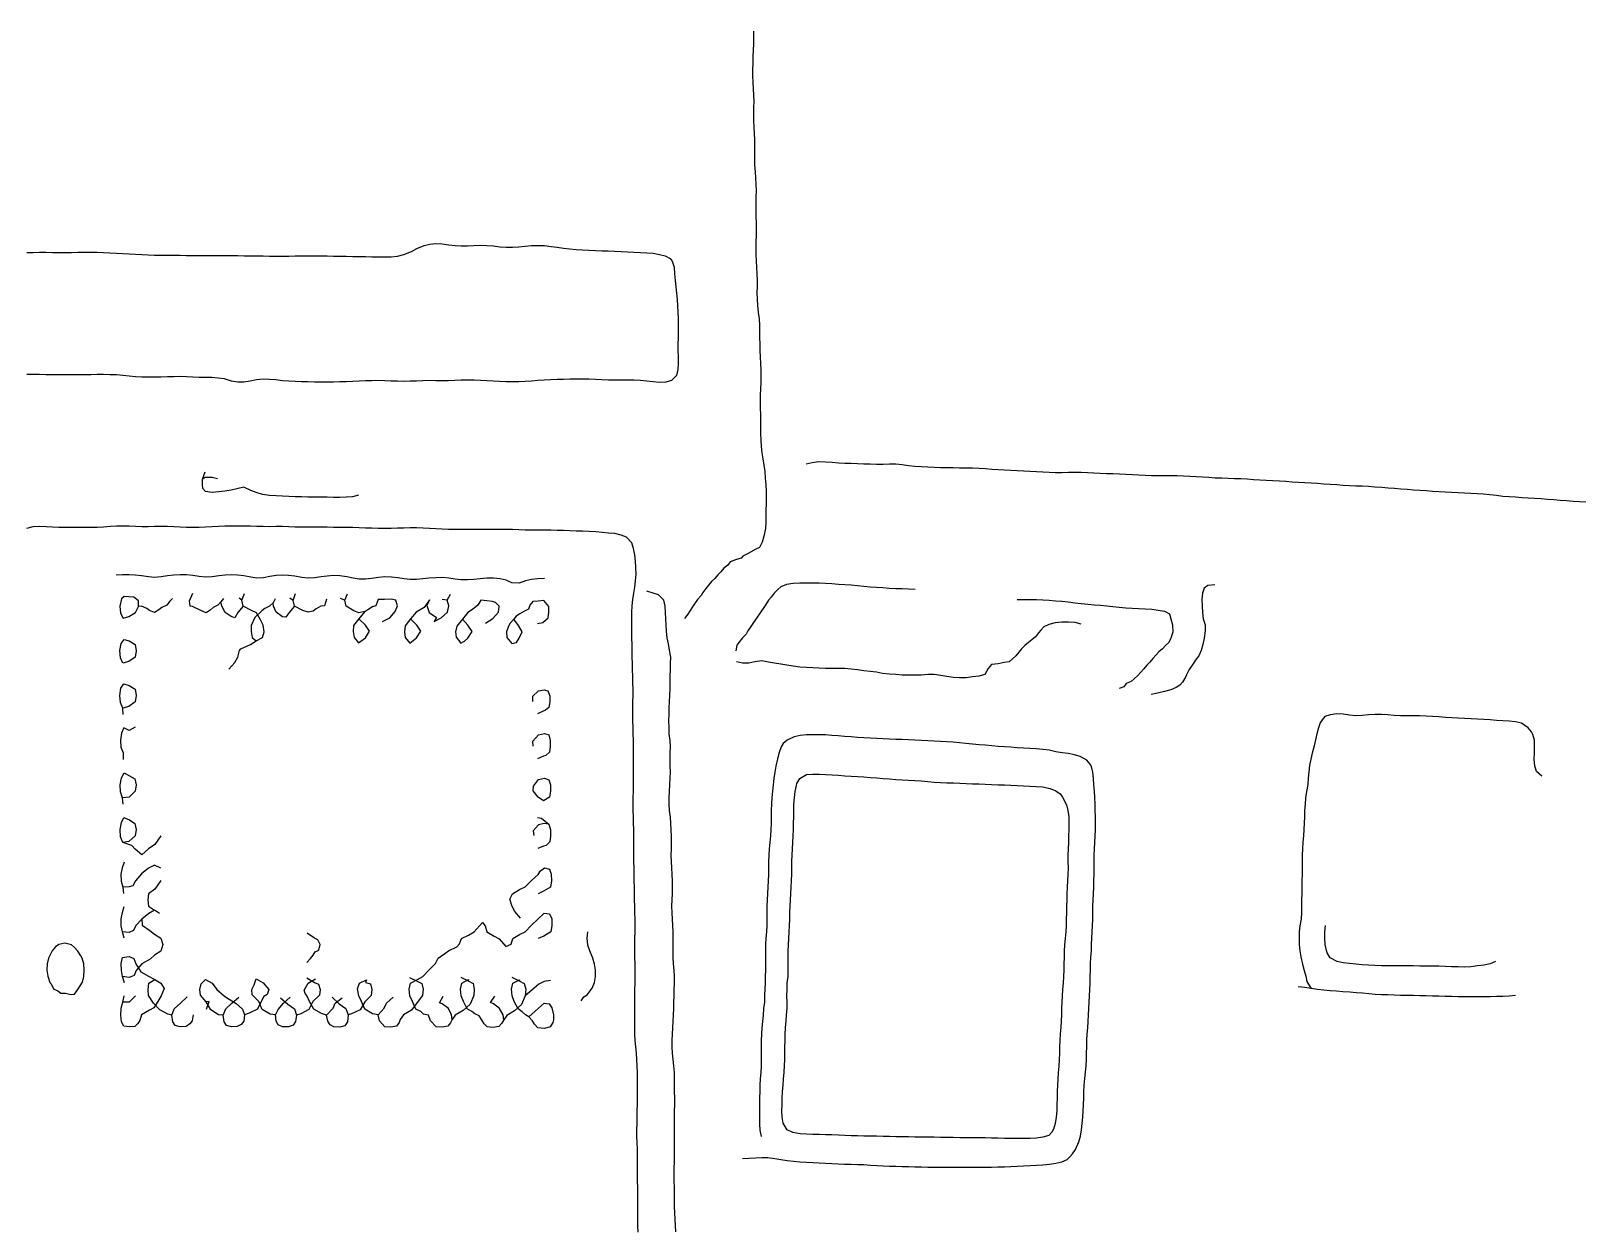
# Model space of a CAD drawing. Extents: x 0 to 511, y 0 to 511.
# Drawn here: x 267.7 to 511, y 313 to 500 of the extents above; entities that cross this region are included whole.
import ezdxf

# ---------------------------------------------------------------- set-up
doc = ezdxf.new("R2010")
doc.units = 0
doc.layers.get('0').update_dxf_attribs({"linetype": 'CONTINUOUS'})

msp = doc.modelspace()

# ---------------------------------------------------------------- linework, layer by layer
for points in [[(380.71, 500), (380.73, 499), (380.71, 498.01), (380.67, 497.02), (380.63, 496.01), (380.6, 494.99), (380.58, 494), (380.58, 492.99), (380.61, 491.97), (380.68, 490.97), (380.74, 489.98), (380.76, 489), (380.74, 488.01), (380.72, 487), (380.72, 485.99), (380.78, 484.98), (380.84, 483.99), (380.88, 483), (380.9, 482), (380.89, 481), (380.88, 480), (380.91, 478.99), (380.97, 478), (381.05, 477), (381.11, 476.01), (381.13, 475), (381.11, 474), (381.09, 473), (381.09, 472), (381.1, 471), (381.12, 470), (381.14, 469), (381.13, 468), (381.1, 467), (381.08, 466), (381.08, 465), (381.13, 464.01), (381.2, 463.01), (381.26, 462.01), (381.28, 461), (381.28, 460), (381.27, 459.01), (381.29, 458.01), (381.35, 457.03), (381.47, 455.94), (381.59, 454.96), (381.66, 453.98), (381.69, 453), (381.69, 452.01), (381.7, 451), (381.73, 449.99), (381.78, 448.99), (381.82, 447.99), (381.85, 447), (381.87, 446), (381.87, 445), (381.84, 444.01), (381.79, 443.01), (381.76, 442), (381.77, 440.99), (381.8, 439.99), (381.82, 439), (381.82, 438), (381.83, 436.99), (381.86, 435.99), (381.93, 434.99), (382.04, 434), (382.18, 433.03), (382.35, 432.06), (382.51, 431.04), (382.58, 430.03), (382.64, 428.98), (382.7, 427.99), (382.73, 427), (382.71, 426.01), (382.68, 425), (382.67, 423.99), (382.67, 423.02), (382.62, 422.12), (382.33, 420.93), (382.06, 419.98), (381.65, 419.16), (381.09, 418.91), (379.88, 418.22), (379.08, 417.82), (378.81, 417.52), (377.9, 417.23), (377.09, 416.91), (376.7, 416.4), (376.09, 415.92), (375.62, 415.35), (375.13, 414.88), (374.66, 414.3), (374.15, 413.84), (373.69, 413.25), (373.29, 412.77), (372.81, 412.13), (372.56, 411.65), (371.99, 411.01), (371.5, 410.35), (371.17, 409.89), (370.73, 409.17), (370.45, 408.71), (369.95, 408.03)], [(267, 465.34), (267.98, 465.35), (268.99, 465.38), (270, 465.38), (271.01, 465.35), (272, 465.32), (272.98, 465.32), (273.98, 465.36), (274.99, 465.4), (276.01, 465.41), (277.01, 465.39), (278, 465.37), (279, 465.35), (280.02, 465.31), (281.02, 465.25), (282.02, 465.18), (283.01, 465.12), (284, 465.07), (285, 465.02), (286, 464.97), (287, 464.94), (288, 464.93), (289, 464.94), (290, 464.93), (291, 464.9), (292, 464.89), (293, 464.89), (294, 464.89), (295, 464.89), (296, 464.89), (297, 464.88), (298, 464.87), (299, 464.86), (300, 464.85), (301, 464.84), (302, 464.82), (303, 464.81), (304, 464.8), (305, 464.78), (306, 464.77), (307, 464.77), (308, 464.79), (309, 464.8), (310, 464.81), (311, 464.81), (312, 464.83), (312.99, 464.84), (313.99, 464.82), (314.99, 464.79), (315.99, 464.76), (317, 464.74), (318, 464.73), (319, 464.72), (319.99, 464.7), (320.99, 464.67), (321.99, 464.65), (323, 464.64), (324.01, 464.65), (325.04, 464.77), (325.99, 465.02), (327.19, 465.52), (328.03, 465.95), (329.21, 466.45), (330.07, 466.67), (331.02, 466.74), (331.99, 466.69), (333.07, 466.53), (334.04, 466.44), (335, 466.39), (335.97, 466.36), (336.97, 466.42), (337.98, 466.47), (339.01, 466.46), (340.03, 466.37), (341.02, 466.25), (342, 466.19), (342.99, 466.18), (343.98, 466.24), (344.98, 466.34), (346, 466.43), (347.02, 466.46), (348.03, 466.42), (349.04, 466.3), (350.02, 466.15), (351, 466.01), (351.99, 465.9), (352.98, 465.81), (353.98, 465.74), (354.98, 465.69), (355.99, 465.65), (356.99, 465.61), (357.99, 465.58), (359.02, 465.56), (360.02, 465.5), (361.02, 465.45), (362.02, 465.4), (363.02, 465.35), (364.02, 465.29), (365.02, 465.21), (366.01, 465.05), (366.93, 464.8), (367.69, 464.41), (368, 464), (368.29, 463.06), (368.39, 462.01), (368.47, 460.96), (368.56, 459.95), (368.66, 458.97), (368.76, 457.99), (368.82, 456.99), (368.87, 455.99), (368.92, 455), (368.94, 454), (368.94, 453), (368.92, 452), (368.91, 451), (368.91, 450), (368.93, 449), (368.95, 448), (368.89, 447.01), (368.68, 446.09), (368.33, 445.7), (367.87, 445.3), (366.99, 445.06), (366, 445.01), (365.01, 445.1), (364.02, 445.22), (363.02, 445.32), (362.02, 445.37), (361, 445.38), (359.99, 445.36), (359, 445.34), (358.01, 445.36), (356.98, 445.41), (355.98, 445.47), (354.98, 445.51), (353.99, 445.52), (353, 445.52), (352, 445.5), (350.99, 445.47), (349.99, 445.45), (348.98, 445.42), (347.97, 445.38), (346.96, 445.3), (345.97, 445.21), (344.99, 445.14), (344, 445.12), (343, 445.12), (342, 445.12), (341, 445.15), (340.01, 445.19), (339.01, 445.25), (338.02, 445.31), (337.01, 445.36), (336, 445.38), (334.98, 445.35), (333.98, 445.3), (332.99, 445.26), (332, 445.24), (331.01, 445.26), (330.01, 445.28), (328.99, 445.27), (327.99, 445.22), (326.99, 445.18), (326, 445.16), (325.01, 445.18), (324.01, 445.21), (323.01, 445.25), (322.01, 445.28), (320.99, 445.27), (319.98, 445.23), (318.99, 445.18), (318, 445.14), (317, 445.11), (316, 445.07), (315, 445.04), (314, 445.03), (313, 445.04), (312, 445.06), (311, 445.09), (310, 445.12), (309.01, 445.16), (308.01, 445.21), (307.02, 445.27), (305.98, 445.42), (304.98, 445.48), (303.99, 445.49), (302.93, 445.39), (301.95, 445.21), (300.99, 445.06), (300, 445.05), (299.05, 445.2), (297.92, 445.54), (296.95, 445.68), (295.98, 445.75), (294.99, 445.77), (293.99, 445.79), (292.99, 445.84), (291.99, 445.89), (291, 445.91), (290, 445.9), (289, 445.87), (288, 445.84), (287, 445.82), (286, 445.82), (285, 445.83), (283.99, 445.89), (283, 445.98), (282.01, 446.09), (281.02, 446.17), (280.01, 446.21), (279, 446.22), (278, 446.22), (277, 446.21), (276, 446.2), (275, 446.18), (274, 446.17), (273, 446.17), (272, 446.18), (271, 446.19), (270, 446.2), (269, 446.22), (268, 446.23), (267, 446.23)], [(294.49, 429.86), (294.89, 431.01)], [(511, 426.28), (510.02, 426.3), (509.02, 426.37), (507.97, 426.46), (506.97, 426.54), (505.97, 426.62), (504.98, 426.69), (503.99, 426.76), (502.99, 426.83), (501.99, 426.9), (501, 426.96), (500, 427.02), (499.01, 427.09), (498.02, 427.17), (497.03, 427.28), (495.97, 427.42), (494.97, 427.51), (493.98, 427.58), (492.98, 427.63), (491.99, 427.68), (490.99, 427.73), (489.99, 427.78), (488.99, 427.84), (487.99, 427.89), (487, 427.95), (486, 428.01), (485.01, 428.08), (484.01, 428.16), (483.02, 428.25), (482.02, 428.32), (481.02, 428.39), (480.03, 428.46), (479.04, 428.56), (477.97, 428.62), (476.98, 428.69), (475.99, 428.74), (474.99, 428.79), (473.99, 428.84), (472.99, 428.89), (472, 428.95), (471, 429.02), (470.01, 429.09), (469.01, 429.16), (468.01, 429.23), (467.01, 429.28), (466.01, 429.33), (465.02, 429.39), (464.03, 429.48), (463.04, 429.57), (461.98, 429.61), (460.98, 429.66), (459.98, 429.71), (458.98, 429.78), (457.99, 429.84), (457, 429.9), (456, 429.93), (455, 429.96), (454, 430), (453, 430.04), (452.01, 430.1), (451.01, 430.16), (450.01, 430.23), (449.02, 430.29), (448.02, 430.34), (447.01, 430.37), (446, 430.38), (445, 430.38), (444, 430.38), (443.01, 430.39), (442.02, 430.44), (441.02, 430.5), (440.02, 430.56), (438.99, 430.58), (437.99, 430.62), (436.99, 430.67), (435.99, 430.71), (434.99, 430.75), (433.99, 430.8), (432.99, 430.86), (431.99, 430.91), (431, 430.92), (430, 430.89), (429, 430.86), (428, 430.87), (427, 430.9), (426, 430.95), (425, 431), (424, 431.05), (423.01, 431.11), (422.01, 431.17), (421.01, 431.22), (420.01, 431.25), (419.01, 431.3), (418.02, 431.37), (417.03, 431.46), (416.03, 431.55), (414.99, 431.59), (413.99, 431.6), (412.99, 431.6), (411.99, 431.61), (411, 431.63), (409.99, 431.66), (408.99, 431.71), (407.99, 431.74), (406.99, 431.77), (405.99, 431.84), (404.99, 431.96), (404.02, 432.1), (403.01, 432.22), (401.99, 432.21), (401, 432.17), (400, 432.16), (399.01, 432.19), (398.01, 432.23), (397.01, 432.27), (396, 432.3), (395, 432.33), (394.02, 432.38), (393.02, 432.46), (392.01, 432.53), (390.96, 432.56), (389.91, 432.41), (388.95, 432.2)], [(296.86, 429.9), (296, 430.12), (294.9, 430.14), (294.49, 429.86)], [(318.89, 427.38), (317.98, 427.11), (317, 427.02), (316, 427), (315, 427.01), (314, 427.02), (313, 427.03), (312, 427.04), (311, 427.05), (310, 427.07), (309, 427.1), (308.01, 427.14), (307.01, 427.19), (306, 427.24), (305, 427.29), (303.91, 427.47), (302.9, 427.75), (302.04, 428.08), (300.94, 428.6), (299.88, 428.35), (298.98, 428.15), (298, 427.97), (297.07, 427.87), (295.99, 427.77), (294.94, 427.91), (294.54, 428.4), (294.49, 429.03), (294.49, 429.86)], [(362.66, 311.99), (362.63, 312.99), (362.62, 314), (362.63, 315), (362.64, 316), (362.64, 317), (362.64, 318), (362.62, 318.99), (362.6, 319.99), (362.58, 320.99), (362.59, 322.01), (362.6, 323.01), (362.6, 324), (362.56, 324.98), (362.51, 326.03), (362.47, 327), (362.48, 328.01), (362.51, 329), (362.53, 330), (362.54, 331.02), (362.57, 332.01), (362.58, 332.99), (362.58, 333.99), (362.57, 334.99), (362.55, 336), (362.56, 337), (362.54, 338), (362.48, 339.01), (362.4, 340.03), (362.29, 341.03), (362.21, 342.02), (362.16, 343), (362.16, 344), (362.17, 345), (362.18, 346), (362.17, 347), (362.15, 348), (362.15, 349), (362.17, 349.99), (362.21, 350.99), (362.23, 352), (362.22, 353), (362.2, 354), (362.18, 355), (362.16, 356), (362.16, 357), (362.18, 357.99), (362.21, 358.99), (362.23, 360), (362.21, 361.01), (362.17, 362.01), (362.15, 363), (362.13, 364), (362.11, 365), (362.09, 366), (362.07, 367), (362.06, 368), (362.03, 369), (362, 370), (361.99, 371), (362, 372), (362.01, 373), (362.01, 374), (362, 375), (361.97, 376), (361.93, 377), (361.9, 378), (361.89, 379), (361.91, 380), (361.94, 381), (361.97, 382), (361.97, 383), (361.96, 384), (361.96, 385), (361.97, 386), (361.96, 387), (361.95, 388), (361.93, 389), (361.9, 390), (361.87, 390.99), (361.84, 392), (361.83, 393), (361.84, 394), (361.86, 395), (361.87, 396), (361.87, 397), (361.85, 398), (361.83, 399), (361.81, 400), (361.78, 400.99), (361.76, 402), (361.74, 403), (361.73, 404), (361.71, 404.99), (361.68, 405.99), (361.67, 407), (361.67, 408), (361.69, 409.01), (361.73, 410.03), (361.83, 411.03), (362, 412), (362.15, 412.98), (362.26, 413.97), (362.34, 414.99), (362.33, 416.01), (362.25, 417.02), (362.14, 418.02), (361.97, 418.99), (361.7, 419.9), (360.84, 420.76), (360.03, 421.1), (359.04, 421.34), (358.02, 421.43), (357.03, 421.5), (356.04, 421.6), (354.98, 421.65), (353.99, 421.7), (352.99, 421.74), (351.99, 421.77), (350.99, 421.82), (349.99, 421.85), (349, 421.87), (348, 421.87), (347, 421.86), (346, 421.87), (345, 421.89), (344, 421.93), (343, 421.96), (342, 421.98), (341, 421.98), (340, 421.98), (339, 421.97), (338, 421.97), (337, 421.97), (336, 421.96), (335, 421.96), (334, 421.97), (333, 421.99), (332, 422.02), (331, 422.08), (330.01, 422.15), (329.01, 422.21), (328, 422.25), (327, 422.24), (325.99, 422.2), (325, 422.17), (324, 422.15), (323, 422.15), (322, 422.15), (321.01, 422.18), (320.01, 422.21), (319.01, 422.25), (318, 422.27), (317, 422.29), (316, 422.3), (315.01, 422.32), (314.01, 422.34), (313.01, 422.36), (312.01, 422.36), (311, 422.36), (310, 422.36), (309, 422.37), (308.01, 422.4), (307.01, 422.43), (306, 422.43), (305, 422.41), (304, 422.43), (303.02, 422.46), (302.02, 422.5), (301, 422.52), (300, 422.51), (299, 422.5), (298, 422.49), (297.01, 422.47), (296.03, 422.41), (294.99, 422.36), (293.99, 422.31), (293, 422.3), (292.01, 422.32), (291.01, 422.36), (290.02, 422.41), (289.02, 422.44), (288, 422.45), (287, 422.43), (286.01, 422.42), (285.01, 422.42), (284, 422.44), (283, 422.48), (282, 422.52), (281.02, 422.51), (280.05, 422.44), (278.98, 422.36), (278, 422.3), (277.01, 422.28), (276.01, 422.29), (275.01, 422.29), (274, 422.29), (273, 422.3), (272, 422.31), (271.01, 422.34), (270.01, 422.39), (269, 422.43), (267.96, 422.39), (266.93, 422.16)], [(348.02, 414.33), (346.98, 414.26), (345.97, 414.13), (345.02, 413.93), (344.04, 413.58), (342.91, 413.64), (342.01, 414.03), (341.07, 414.25), (340.02, 414.35), (338.98, 414.34), (337.97, 414.26), (336.98, 414.17), (335.99, 414.11), (335, 414.1), (334.03, 414.2), (333.06, 414.35), (332.06, 414.45), (331.02, 414.44), (329.93, 414.38), (328.97, 414.25), (328, 414.16), (327.02, 414.18), (326.04, 414.28), (325.07, 414.43), (324.05, 414.54), (323.02, 414.57), (322.06, 414.48), (320.95, 414.33), (319.98, 414.22), (319.01, 414.22), (318.06, 414.35), (317.1, 414.57), (315.98, 414.72), (315, 414.76), (314.03, 414.7), (313.05, 414.57), (312.04, 414.41), (311.03, 414.37), (310.06, 414.49), (308.96, 414.68), (307.98, 414.8), (307, 414.82), (306.03, 414.76), (305.05, 414.61), (304.05, 414.44), (303.01, 414.39), (302.08, 414.52), (300.96, 414.73), (299.99, 414.86), (299, 414.89), (298.02, 414.84), (297.04, 414.71), (296.03, 414.57), (294.99, 414.51), (293.96, 414.6), (292.97, 414.76), (291.99, 414.87), (291, 414.9), (290.02, 414.85), (289.04, 414.72), (288.04, 414.55), (286.99, 414.47), (286.05, 414.55), (284.96, 414.71), (283.98, 414.84), (283, 414.9), (282, 414.89), (280.99, 414.83)], [(284.5, 409.95), (284.46, 410.81), (283.76, 411.41), (282.98, 411.45), (282.25, 411.47), (281.84, 411.12), (281.55, 409.99), (281.68, 408.86), (282.1, 408.11), (282.99, 408.34), (283.99, 409.01), (284.5, 409.95)], [(297.35, 410.66), (296.88, 410.13), (296.16, 409.76), (295.7, 409.34), (295.05, 408.96), (294.21, 409.3), (292.92, 409.94), (292.58, 409.97), (292.47, 410.8), (292.99, 412.01)], [(300.64, 410.9), (300.23, 411.24)], [(300.64, 410.9), (301.08, 411.96)], [(308.68, 410.89), (309.04, 411.98)], [(316.75, 410.91), (317.17, 411.92)], [(332.77, 410.91), (333.29, 411.88)], [(368.56, 312.03), (368.51, 313.02), (368.47, 314.01), (368.42, 315.01), (368.39, 316.01), (368.38, 317), (368.39, 317.99), (368.37, 319.01), (368.32, 320.01), (368.29, 321), (368.32, 321.99), (368.37, 323), (368.39, 324.01), (368.38, 325.01), (368.37, 326.02), (368.36, 327.01), (368.37, 328), (368.37, 329), (368.38, 329.99), (368.39, 330.99), (368.4, 332), (368.4, 333), (368.38, 334), (368.39, 335), (368.39, 335.99), (368.37, 337.01), (368.28, 338.03), (368.16, 339.02), (368.05, 340.01), (368, 341), (368, 342), (368.04, 343), (368.11, 343.99), (368.16, 344.99), (368.21, 345.99), (368.25, 347), (368.28, 348), (368.3, 349), (368.33, 349.98), (368.36, 350.99), (368.35, 352.01), (368.29, 353.02), (368.22, 354.02), (368.17, 355.01), (368.14, 356), (368.15, 357), (368.15, 358), (368.15, 359), (368.11, 360.01), (368.06, 361), (367.99, 362), (367.96, 363), (367.99, 364), (368.04, 365), (368.05, 366), (368.03, 367), (368, 368), (367.94, 369), (367.87, 369.99), (367.84, 371), (367.87, 372.01), (367.89, 373), (367.89, 374), (367.86, 374.99), (367.8, 375.98), (367.72, 376.97), (367.57, 378.02), (367.54, 378.97), (367.54, 379.98), (367.59, 380.98), (367.64, 382.01), (367.71, 383.04), (367.74, 384.02), (367.69, 384.99), (367.69, 386), (367.71, 387.01), (367.76, 387.97), (367.69, 388.94), (367.55, 390.01), (367.51, 391.01), (367.5, 392.01), (367.51, 393.03), (367.55, 394.04), (367.6, 395.04), (367.65, 396.02), (367.68, 397.01), (367.69, 398), (367.7, 399), (367.73, 400.01), (367.76, 401.01), (367.8, 402.01), (367.57, 403.08), (367.4, 404.06), (367.24, 405.03), (367.12, 406.01), (367.05, 407), (367.01, 408), (366.98, 409), (366.9, 409.99), (366.67, 410.91), (365.88, 411.77), (365.01, 412.04), (364.05, 412.31)], [(406.01, 412.61), (405, 412.64), (403.99, 412.67), (402.98, 412.71), (401.98, 412.77), (400.99, 412.84), (399.99, 412.91), (399, 412.98), (398.01, 413.07), (397.02, 413.17), (396.02, 413.25), (395.01, 413.32), (394.02, 413.39), (392.99, 413.47), (391.99, 413.53), (391, 413.56), (389.99, 413.56), (388.99, 413.56), (388, 413.57), (386.95, 413.51), (385.89, 413.35), (384.99, 413.02), (384.53, 412.58), (383.97, 412.02), (383.47, 411.41), (383.1, 410.92), (382.65, 410.22), (382.33, 409.78), (381.87, 409.08), (381.09, 407.94), (380.63, 407.26), (380.31, 406.8), (379.83, 406.12), (379.56, 405.62), (379, 405), (378.44, 404.32), (378.14, 403.88), (377.95, 403.01)], [(452.94, 413.33), (451.81, 413.24), (451.26, 412.82), (451, 412), (450.91, 411), (450.95, 410), (451.02, 409), (451.12, 408.02), (451.41, 407.07), (451.44, 406.12), (451.25, 404.96), (451.06, 403.99), (450.8, 403.06), (450.43, 402.23), (450.15, 401.89), (449.68, 401.21), (449.37, 400.75), (448.9, 400.06), (448.51, 399.21), (448.33, 398.85), (447.85, 398.1), (447.44, 397.6), (446.85, 397.23), (446.04, 396.9), (445.07, 396.6), (443.93, 396.36), (442.96, 396.17)], [(289.81, 411.2), (289.34, 410.69), (288.89, 410.12), (288.13, 409.79), (287.66, 409.4), (286.99, 409.01), (286.22, 409.29), (285.79, 409.62), (284.97, 409.97), (284.5, 409.95)], [(297.79, 411.2), (297.35, 410.66)], [(300.87, 409.96), (300.03, 408.98), (299.56, 408.15), (298.97, 408.34), (298.02, 409.01), (297.54, 409.96), (297.35, 410.66)], [(300.87, 409.96), (300.64, 410.9)], [(302.87, 404.58), (303.91, 405.07), (304.17, 405.94), (304, 407), (303.56, 407.86), (302.97, 408.94), (302.18, 409.29), (300.87, 409.96)], [(305.57, 410.52), (305, 410), (304.25, 409.63), (303.8, 409.24), (302.71, 408.22), (302.11, 406.95), (302.09, 406.02), (302.25, 405.09), (302.87, 404.58)], [(305.86, 411.12), (305.57, 410.52)], [(308.92, 409.98), (308.04, 408.98), (307.56, 408.25), (307.03, 408.33), (306.04, 409.02), (305.62, 409.98), (305.57, 410.52)], [(308.68, 410.89), (308.14, 411.21)], [(308.92, 409.98), (308.68, 410.89)], [(313.92, 411.08), (313.61, 410.01), (313.02, 409.98), (312.28, 409.58), (311.82, 409.2), (311.02, 409.03), (310.19, 409.31), (308.92, 409.98)], [(316.75, 410.91), (316.09, 411.17)], [(319.88, 409.14), (318.98, 408.96), (318.16, 409.26), (316.98, 410), (316.75, 410.91)], [(319.88, 409.14), (318.98, 408.01)], [(322.65, 407.57), (323.8, 408.17), (324.66, 409.14), (325.02, 410.01), (324.77, 410.92), (324.03, 411.08), (323, 411.05), (322, 411), (321.63, 410.05), (321.09, 409.88), (320.36, 409.43), (319.88, 409.14)], [(330.02, 410.98), (329.2, 409.79), (327.95, 409.06), (327.07, 407.98)], [(330.02, 410.98), (329.61, 410.07), (329.99, 408.99), (331.1, 408.23), (330.76, 407.59)], [(330.76, 407.59), (331.85, 408.13), (332.84, 409.05), (333.06, 410.02), (332.77, 410.91)], [(332.77, 410.91), (332, 411.01)], [(338.81, 407.33), (339.93, 408.05), (340.84, 409.04), (340.94, 409.99), (340.35, 410.55), (339.87, 410.72), (339.01, 410.82), (338.07, 410.93), (337.61, 410.14), (336.74, 409.45), (336, 409), (335.2, 407.96)], [(346.91, 407.25), (347.78, 407.43), (348.58, 408.15), (348.72, 409.02), (348.68, 409.94), (347.93, 410.88), (347.04, 410.78), (346.21, 410.72), (345.75, 410.13), (345.5, 409.53), (344.89, 409.18), (344.14, 408.8), (343.56, 408.41), (343.21, 407.94)], [(422, 411.02), (423, 411.04), (424, 411.04), (425, 411.02), (426, 410.98), (426.99, 410.92), (427.99, 410.84), (428.97, 410.75), (429.96, 410.65), (431.01, 410.52), (432.03, 410.39), (433.03, 410.28), (434.02, 410.19), (435.01, 410.12), (436, 410.04), (436.99, 409.95), (437.98, 409.84), (438.98, 409.74), (439.99, 409.69), (440.98, 409.63), (442.04, 409.59), (443.06, 409.49), (444.07, 409.38), (445.07, 409.21), (445.83, 408.79), (446.05, 408.02), (446.28, 407.05), (446.34, 405.9), (446.03, 404.98), (445.75, 404.3), (445.2, 403.83), (444.76, 403.3), (444.18, 402.82), (443.69, 402.29), (443.22, 401.8), (442.74, 401.21), (442.29, 400.74), (441.82, 400.16), (441.33, 399.67), (440.87, 399.11), (440.31, 398.62), (439.84, 398.18), (439.07, 397.87), (438.67, 397.34), (437.96, 397.07)], [(318.98, 408.01), (318.15, 406.93), (318.08, 406), (318.21, 405.1), (318.91, 404.23), (319.99, 405.01), (320.62, 406.08), (320.03, 407.02), (318.98, 408.01)], [(327.07, 407.98), (326.19, 406.91), (326.11, 405.99), (326.2, 405.1), (326.92, 404.18), (327.99, 405), (328.65, 406.06), (328.03, 407.02), (327.07, 407.98)], [(335.2, 407.96), (334.3, 406.87), (334.09, 405.97), (334.2, 405.12), (334.91, 404.18), (335.5, 404.49), (336.03, 404.97), (336.69, 406.02), (336.04, 407.03), (335.2, 407.96)], [(343.21, 407.94), (342.65, 407.32), (342.36, 406.86), (342.06, 405.97), (342.14, 405.08), (342.93, 404.16), (343.66, 404.27), (344.05, 404.96), (344.52, 405.99), (343.96, 406.98), (343.21, 407.94)], [(432.01, 407.14), (431.07, 407.41), (430.02, 407.46), (429, 407.46), (427.95, 407.36), (426.95, 407.13), (426.19, 406.76), (425.7, 406.25), (425.31, 405.79), (424.85, 405.18), (424.27, 404.7), (423.79, 404.29), (423.18, 403.81), (422.69, 403.29), (422.24, 402.8), (421.77, 402.19), (421.24, 401.73), (420.75, 401.29), (419.95, 401.15), (419, 400.98), (417.95, 400.86), (417.45, 400.2), (416.92, 399.26), (415.99, 399.04), (415.01, 398.9), (414.02, 398.79), (412.99, 398.74), (411.98, 398.83), (411, 398.98), (410.02, 399.14), (409.02, 399.26), (407.99, 399.26), (406.99, 399.2), (405.99, 399.16), (405, 399.16), (404.01, 399.2), (403.01, 399.26), (402.02, 399.35), (400.93, 399.45), (399.97, 399.65), (398.99, 399.77), (397.99, 399.88), (397, 400.01), (396.02, 400.14), (395.01, 400.23), (394, 400.24), (393, 400.24), (392, 400.25), (391.01, 400.3), (390.02, 400.35), (389.02, 400.4), (387.97, 400.44), (386.96, 400.59), (385.97, 400.73), (384.98, 400.88), (384.01, 401.04), (383.05, 401.23), (382.04, 401.41), (380.93, 401.29), (379.99, 401.05), (379, 401.05), (378.08, 401.26)], [(282.05, 401.05), (281.64, 401.87), (281.55, 403.02), (281.76, 404.13), (282.22, 404.79), (283.04, 404.56), (283.96, 403.97), (284.11, 403.01), (283.97, 402.02), (282.98, 401.31), (282.05, 401.05)], [(298.6, 400.12), (299.54, 401.16), (300.04, 401.98), (300.27, 403.06), (300.52, 403.29), (302, 404), (302.87, 404.58)], [(282.04, 394.03), (281.67, 394.88), (281.58, 395.99), (281.74, 397.13), (282.18, 397.85), (283.03, 397.59), (283.95, 396.97), (284.13, 396.02), (283.98, 395.02), (282.99, 394.27), (282.04, 394.03)], [(346.19, 395.04), (346.18, 395.89), (347.07, 396.73), (347.97, 396.91), (348.54, 396.75), (348.83, 395.96), (348.86, 395.02), (348.72, 394.14), (348.18, 393.71), (347.81, 393.54), (346.93, 393.15)], [(282.08, 393), (282.04, 394.03)], [(504.1, 383.39), (503.28, 384.1), (503, 385), (502.9, 386), (502.93, 387), (502.98, 388), (502.94, 388.99), (502.69, 389.88), (502.49, 390.3), (501.97, 390.96), (500.91, 391.67), (499.98, 391.87), (499, 391.98), (498, 392.05), (497.01, 392.11), (496.01, 392.17), (495.01, 392.24), (494.02, 392.3), (493.02, 392.36), (492.02, 392.41), (491.02, 392.46), (490.02, 392.51), (489.03, 392.56), (487.98, 392.64), (486.98, 392.71), (485.99, 392.77), (485, 392.8), (484, 392.8), (483, 392.8), (481.99, 392.82), (480.99, 392.88), (480, 392.95), (479, 393), (478, 393), (477, 392.95), (476.01, 392.86), (474.99, 392.83), (473.99, 392.94), (473.01, 393.08), (472, 393.11), (471, 392.99), (470.13, 392.7), (469.75, 392.2), (469.43, 391.74), (469.14, 390.95), (468.9, 390.02), (468.7, 389.06), (468.49, 388.11), (468.18, 386.96), (467.94, 386.02), (467.75, 385.05), (467.63, 384.05), (467.54, 383.04), (467.46, 382.05), (467.28, 380.97), (467.14, 379.98), (467.04, 379), (466.98, 378), (466.94, 377), (466.91, 376), (466.85, 375.01), (466.78, 374.02), (466.7, 373.03), (466.64, 372.02), (466.62, 371), (466.6, 370.01), (466.59, 369.01), (466.57, 368.01), (466.56, 367), (466.55, 366), (466.53, 365), (466.51, 364), (466.5, 363), (466.48, 362.02), (466.43, 361.06), (466.25, 359.97), (466.15, 358.99), (466.12, 358), (466.14, 357.01), (466.23, 356.02), (466.4, 355.07), (466.67, 353.92), (466.9, 352.97), (467.18, 352.05), (467.35, 351.21), (467.63, 350.69), (468.02, 350.16)], [(283.98, 391.03), (283.04, 390.53), (282.16, 390.93), (281.81, 390.09), (281.64, 389.02), (281.7, 387.9), (282.06, 387.05), (282.1, 386)], [(346.23, 388.07), (346.19, 388.87), (347.08, 389.83), (348.01, 390.04), (348.71, 389.82), (348.91, 388.98), (348.93, 388.01), (348.78, 387.11), (348.21, 386.61), (347.85, 386.48), (346.95, 386.11)], [(378.99, 323.54), (380.02, 323.59), (381.03, 323.63), (382.01, 323.67), (382.96, 323.67), (384.07, 323.53), (385.03, 323.35), (386.02, 323.21), (387.01, 323.11), (388, 323.03), (389, 322.97), (389.99, 322.9), (390.99, 322.85), (391.99, 322.79), (392.99, 322.74), (393.99, 322.7), (394.99, 322.66), (395.99, 322.63), (396.99, 322.59), (398.02, 322.57), (399.02, 322.5), (400.02, 322.43), (401.01, 322.38), (402.01, 322.35), (403.01, 322.32), (404.01, 322.29), (405, 322.25), (406, 322.22), (407, 322.2), (408, 322.19), (409, 322.19), (410, 322.18), (411, 322.18), (412, 322.17), (413, 322.17), (414, 322.17), (415, 322.18), (416, 322.18), (417, 322.17), (418, 322.17), (418.99, 322.2), (419.99, 322.24), (420.99, 322.29), (421.99, 322.33), (422.99, 322.37), (424.03, 322.44), (425.03, 322.5), (426.03, 322.56), (427.04, 322.65), (428.04, 322.78), (429, 323), (429.81, 323.38), (430.22, 323.77), (430.67, 324.27), (431.1, 324.94), (431.63, 326.13), (431.91, 327.02), (432.08, 327.99), (432.19, 328.98), (432.26, 329.98), (432.32, 330.98), (432.36, 331.99), (432.4, 332.99), (432.43, 333.98), (432.48, 335.02), (432.59, 336.03), (432.7, 337.02), (432.79, 338.01), (432.84, 339.01), (432.86, 340), (432.89, 341), (432.92, 342), (432.97, 343), (433.03, 344), (433.1, 344.99), (433.15, 345.99), (433.2, 346.99), (433.24, 347.99), (433.29, 348.99), (433.34, 349.98), (433.4, 350.98), (433.44, 351.99), (433.46, 352.99), (433.48, 354.01), (433.54, 355.02), (433.6, 356.02), (433.64, 357.01), (433.69, 358.01), (433.73, 359.01), (433.79, 360.01), (433.82, 361), (433.84, 362), (433.86, 363), (433.9, 364), (433.94, 365), (433.98, 366), (434.01, 367), (434.04, 368), (434.05, 369), (434.05, 370), (434.06, 371), (434.1, 371.99), (434.15, 372.99), (434.21, 373.99), (434.24, 374.99), (434.25, 376), (434.25, 377.01), (434.22, 378.01), (434.19, 379.01), (434.14, 380.01), (434.07, 381.01), (434.01, 382), (433.94, 383), (433.82, 383.98), (433.6, 384.89), (433.42, 385.24), (432.89, 385.87), (431.86, 386.45), (430.95, 386.73), (429.99, 386.9), (429.01, 387.04), (428.04, 387.19), (426.99, 387.42), (425.99, 387.55), (424.98, 387.63), (423.98, 387.7), (422.99, 387.77), (421.99, 387.83), (420.99, 387.89), (420, 387.96), (419, 388.04), (418.01, 388.12), (417.02, 388.21), (416.02, 388.3), (415.02, 388.38), (413.97, 388.48), (412.97, 388.57), (411.98, 388.67), (410.98, 388.75), (409.99, 388.81), (408.99, 388.85), (408, 388.89), (407, 388.94), (406, 388.99), (405, 389.04), (404, 389.09), (403, 389.13), (402.01, 389.17), (401.01, 389.21), (400.01, 389.26), (399.01, 389.31), (398.02, 389.37), (397.03, 389.43), (396.03, 389.51), (394.97, 389.6), (393.97, 389.68), (392.98, 389.76), (391.99, 389.82), (391, 389.85), (390, 389.85), (389.01, 389.82), (388.03, 389.73), (387.11, 389.52), (385.99, 389.02), (385.36, 388.51), (385.07, 387.96), (384.76, 387.07), (384.5, 386.11), (384.24, 384.96), (384.06, 383.99), (383.92, 383.01), (383.81, 382.02), (383.7, 381.03), (383.61, 380.04), (383.54, 379.02), (383.51, 378.01), (383.5, 377.01), (383.48, 376.02), (383.45, 375.03), (383.41, 374.02), (383.28, 372.99), (383.2, 371.98), (383.13, 370.99), (383.1, 370), (383.1, 369), (383.08, 368), (383.04, 367), (382.98, 366), (382.91, 365.01), (382.86, 364.01), (382.83, 363), (382.83, 362), (382.83, 361), (382.8, 360.01), (382.75, 359.02), (382.68, 358.02), (382.63, 357.01), (382.6, 356.01), (382.6, 355), (382.59, 354), (382.59, 353), (382.58, 352), (382.56, 351.01), (382.52, 350.02), (382.47, 349.03), (382.43, 348.02), (382.31, 346.98), (382.22, 345.98), (382.12, 344.99), (382.03, 344), (381.97, 343), (381.94, 342), (381.93, 341), (381.94, 340), (381.94, 339), (381.92, 338), (381.85, 337.01), (381.78, 336.02), (381.73, 335.01), (381.7, 334.01), (381.68, 333), (381.67, 332), (381.66, 331.01), (381.66, 329.99), (381.68, 328.97), (381.72, 327.97), (381.91, 326.97)], [(282, 380), (281.66, 380.9), (281.6, 382.03), (281.8, 383.11), (282.22, 383.87), (283.07, 383.44), (283.9, 382.93), (284.11, 382.03), (283.96, 381.03), (283, 380.1), (282, 380)], [(348.82, 380.09), (347.84, 379.49), (347.05, 380.07), (346.26, 381.09), (346.31, 381.82), (347.06, 382.85), (348.02, 383.06), (348.7, 382.81), (348.94, 381.99), (348.96, 381), (348.82, 380.09)], [(409, 326.85), (408, 326.85), (407, 326.87), (406, 326.89), (405, 326.9), (404, 326.92), (403, 326.94), (402, 326.96), (401, 326.99), (400, 327), (399, 327.01), (398, 327.03), (397, 327.06), (396, 327.09), (395.01, 327.13), (394.01, 327.17), (393.01, 327.21), (392.01, 327.24), (391.01, 327.27), (390.01, 327.3), (389.01, 327.34), (388.02, 327.39), (386.87, 327.62), (386.02, 328.03), (385.38, 329.08), (385.22, 330.02), (385.18, 331), (385.19, 331.99), (385.24, 332.99), (385.29, 333.99), (385.35, 334.98), (385.43, 335.97), (385.51, 337.03), (385.58, 338.01), (385.62, 339.01), (385.64, 340), (385.65, 341), (385.66, 342), (385.69, 343.01), (385.76, 344.01), (385.83, 345.01), (385.91, 346.01), (385.99, 347), (386, 348), (385.94, 348.99), (385.98, 350), (386.02, 351), (386.14, 352), (386.13, 353), (386.14, 354), (386.15, 355), (386.16, 356), (386.2, 356.99), (386.25, 357.98), (386.32, 358.98), (386.38, 359.98), (386.42, 360.99), (386.41, 362.01), (386.45, 363.01), (386.51, 364.02), (386.56, 365.02), (386.63, 366.02), (386.69, 367.02), (386.74, 368.01), (386.75, 369), (386.75, 370), (386.77, 371.01), (386.81, 372.01), (386.87, 373.01), (386.92, 374), (386.97, 375), (387, 376), (387.02, 377), (387.02, 378), (387.06, 379), (387.13, 379.99), (387.25, 380.97), (387.45, 381.92), (387.51, 382.2), (387.97, 383.03), (389.04, 383.62), (389.99, 383.71), (390.98, 383.68), (391.98, 383.63), (393.02, 383.59), (394.02, 383.51), (395.02, 383.44), (396.02, 383.38), (397.02, 383.31), (398.02, 383.25), (399.01, 383.17), (400.01, 383.1), (401, 383.02), (402, 382.95), (402.99, 382.87), (403.99, 382.8), (404.99, 382.74), (405.99, 382.68), (406.98, 382.62), (408.03, 382.53), (409.02, 382.44), (410.01, 382.38), (411, 382.34), (412.01, 382.31), (413.01, 382.27), (414.01, 382.22), (415.01, 382.18), (416, 382.15), (417, 382.12), (418, 382.08), (419, 382.04), (420, 382), (421, 381.95), (422, 381.91), (423, 381.87), (423.99, 381.83), (424.99, 381.78), (425.97, 381.69), (427.14, 381.44), (428.04, 381.07), (428.73, 380.6), (429.11, 380.09), (429.71, 378.9), (429.94, 377.99), (430.06, 377), (430.09, 376), (430.08, 375), (430.05, 374), (430, 373), (429.95, 372), (429.93, 371), (429.93, 370), (429.95, 369), (429.93, 368), (429.89, 367.01), (429.84, 366.01), (429.79, 365.01), (429.74, 364.01), (429.7, 363.01), (429.69, 362), (429.68, 361), (429.66, 360.01), (429.59, 359.03), (429.5, 357.95), (429.42, 356.98), (429.36, 355.99), (429.33, 355), (429.31, 354), (429.29, 352.99), (429.25, 351.99), (429.18, 350.99), (429.1, 349.99), (429.03, 349), (428.98, 348), (428.94, 347), (428.91, 346), (428.87, 345.01), (428.81, 344.01), (428.74, 343.02), (428.68, 342.02), (428.63, 341.01), (428.6, 340.01), (428.58, 338.98), (428.52, 337.97), (428.43, 336.96), (428.35, 335.97), (428.29, 334.99), (428.26, 334), (428.24, 333), (428.22, 332), (428.19, 330.99), (428.12, 329.99), (427.96, 329.01), (427.68, 328.14), (427.43, 327.63), (426.94, 327.15), (426.03, 326.85), (425.02, 326.71), (424.01, 326.68), (423, 326.67), (422, 326.67), (421, 326.67), (419.99, 326.68), (418.99, 326.71), (418, 326.73), (417, 326.74), (416, 326.74), (415, 326.75), (413.99, 326.77), (413, 326.78), (412, 326.8), (411, 326.82), (410, 326.83), (409, 326.85)], [(282.1, 379), (282, 380)], [(282.02, 373.01), (281.66, 373.9), (281.61, 375.03), (281.82, 376.1), (282.2, 376.91), (283.08, 376.54), (283.91, 375.94), (284.09, 375.02), (283.96, 374.03), (282.99, 373.13), (282.02, 373.01)], [(348.72, 375.85), (347.99, 375.97), (347.08, 375.77), (346.26, 374.82), (346.37, 374.07)], [(346.92, 376.92), (347.55, 376.8), (348.72, 375.85)], [(348.72, 375.85), (348.96, 374.99), (348.98, 374), (348.83, 373.08), (348.27, 372.52), (347.88, 372.42), (346.98, 372.05)], [(287.99, 374.01), (287.03, 372.69), (286.02, 371.99), (284.99, 371.07), (283.95, 371.92), (283.46, 372.53), (282.02, 373.01)], [(282.23, 369.93), (281.9, 369.05), (281.73, 368.03), (281.77, 366.95), (282.02, 366.01)], [(287.96, 368.95), (287.01, 369.44), (286.04, 368.95), (284.97, 368.06), (283.99, 367), (283.57, 366.2), (283, 366.07), (282.02, 366.01)], [(344.28, 361.16), (343.39, 362.21), (342.94, 362.96), (342.62, 364.11), (343.03, 364.98), (344.12, 365.63), (344.98, 366.03), (345.98, 367.05), (347.02, 367.98), (347.37, 368.55), (348, 369.01), (348.81, 368.84), (349.08, 368.02), (349.12, 366.99), (348.96, 366.02), (347.88, 365.36), (347.02, 364.96)], [(282.02, 366.01), (282.15, 364.99)], [(287.98, 367.02), (287.04, 365.69), (286.04, 364.98), (285.93, 364), (286.04, 363.02), (286.98, 362.38)], [(282, 359), (281.79, 359.96), (281.77, 361.03), (281.97, 362.02), (282.22, 362.98)], [(285.01, 360.99), (285.03, 360.07), (286.24, 359.24), (286.99, 358.65), (287.98, 357.99), (288.31, 357.01), (288, 356), (286.99, 355.36), (286.3, 354.72), (285.01, 353.98), (284.09, 352.95), (283.78, 352.16), (283, 351.86), (281.99, 352)], [(285.01, 360.99), (284.04, 359.98), (283.7, 359.19), (283, 358.91), (282, 359)], [(286.98, 362.38), (286.1, 361.88), (285.01, 360.99)], [(287.76, 361.85), (286.98, 362.38)], [(333.59, 345.26), (333.3, 344.77), (332.87, 344.22), (331.99, 344.08), (331.05, 344.14), (330.19, 345.1), (329.87, 345.94), (329.1, 346.14), (328.64, 346.53), (327.89, 346.91), (327.37, 348.1), (326.96, 348.98), (326.83, 350.05), (327.05, 350.97), (328.14, 351.56), (329, 352), (329.99, 353.06), (330.96, 354.03), (331.38, 354.88), (332.4, 355.61), (332.98, 356.03), (334.29, 356.64), (334.74, 357.11), (335.04, 357.97), (336.15, 358.49), (336.99, 359.01), (338.33, 360.45), (338.72, 359.94), (339.02, 359.02), (340.12, 358.33), (340.94, 357.91), (341.99, 356.71), (342.8, 357.07), (343.04, 357.98), (344.12, 358.57), (344.99, 359.02), (345.99, 360.06), (347, 361), (347.99, 361.91), (348.81, 361.84), (349.15, 361.06), (349.19, 359.98), (349, 359), (347.9, 358.35), (347.03, 357.95)], [(282.23, 358), (282, 359)], [(310.8, 354.22), (311.38, 354.84), (311.79, 355.34), (312.15, 355.85), (312.68, 356.15), (312.89, 357), (312.54, 357.77), (312.01, 358.01), (310.88, 358.78)], [(353.75, 348.21), (354.18, 348.84), (354.71, 349.15), (355.47, 350.17), (355.82, 351.05), (356, 352), (356.02, 353), (355.87, 353.97), (355.58, 354.87), (355.1, 356.04), (354.79, 356.93), (354.69, 358), (354.82, 359.03)], [(496.86, 354.36), (496, 354), (495.03, 353.8), (494.04, 353.66), (492.98, 353.53), (492, 353.5), (490.99, 353.51), (489.99, 353.55), (488.99, 353.6), (488, 353.62), (487, 353.63), (486, 353.63), (485, 353.65), (484, 353.66), (483.01, 353.67), (482.01, 353.67), (481.01, 353.67), (480.01, 353.68), (479, 353.7), (477.99, 353.73), (476.99, 353.79), (475.99, 353.86), (474.99, 353.94), (474, 354.04), (473.02, 354.17), (472.07, 354.38), (470.96, 354.94), (470.5, 355.73), (470.42, 356.11), (470.21, 357.03), (470.12, 358), (470.14, 358.99), (470.25, 359.98)], [(270.18, 353.98), (270.16, 353.01), (270.3, 352.06), (270.59, 351.1), (270.79, 350.89), (271.16, 350.07), (271.85, 349.77), (272.34, 349.42), (273.06, 349.42), (273.87, 349.21), (274.48, 349.24), (275.01, 349.99), (275.73, 351.11), (275.95, 352.01), (276, 353), (275.9, 353.98), (275.65, 354.86), (275.46, 355.25), (274.99, 355.99), (274.48, 356.58), (273.99, 356.97), (272.97, 357.23), (271.99, 357.02), (271.47, 356.68), (270.97, 356.02), (270.38, 354.9), (270.18, 353.98)], [(281.99, 352), (281.8, 352.97), (281.79, 354.03), (281.98, 355.01), (283, 355.12), (283.74, 354.83), (284.04, 354.02), (284.83, 352.75), (286.07, 352.09), (287.02, 351.53)], [(287.02, 351.53), (287.98, 350.98), (288.51, 350.16), (288.03, 348.98), (287.49, 348.12), (286.88, 347.11), (286.18, 346.75), (284.94, 346.02), (284.69, 345.13), (284.38, 344.65), (283.89, 344.2), (283, 344.12), (282.18, 344.24), (281.83, 344.92), (281.69, 345.96), (281.75, 347.06), (282.02, 347.98)], [(282.28, 351.02), (281.99, 352)], [(289.72, 345.97), (289.07, 346.1), (287.84, 346.81), (286.84, 347.82), (286.06, 349.03), (285.98, 350), (286.09, 350.95), (287.02, 351.53)], [(295.06, 348.03), (294.16, 349.07), (294.1, 349.98), (294.27, 350.88), (294.94, 351.56), (295.99, 350.99), (296.72, 349.97), (297.95, 348.92), (298.67, 348.48), (299.79, 347.8), (300.74, 346.88), (301.09, 345.99)], [(305.92, 345.99), (305.07, 346.12), (303.85, 346.85), (303.3, 348.08), (302.29, 349.13), (302.2, 349.97), (302.6, 350.71), (302.88, 351.67), (304.01, 351.01), (304.86, 350), (304.62, 349.19), (304.11, 348.89), (303.67, 348.12), (303.08, 346.92), (301.81, 346.29), (301.09, 345.99)], [(310.85, 351.79), (312.03, 351.06), (312.65, 350.83), (312.89, 349.98), (312.81, 349.1), (311.76, 348.09), (311.13, 346.85), (309.86, 346.17), (309.23, 345.98)], [(313.88, 345.98), (313.14, 346.21), (311.92, 346.91), (311.23, 348.08), (310.87, 348.92), (310.58, 349.36), (310.39, 349.89), (311.04, 350.97), (312.17, 351.63)], [(321.97, 345.99), (321.09, 346.15), (319.89, 346.91), (319.38, 348.09), (318.96, 348.98), (318.78, 350.06), (319.06, 350.96), (320.17, 351.48), (320.03, 351.06), (320.78, 350.88), (320.99, 350), (320.89, 349.06), (319.88, 348.06), (319.16, 346.81), (317.83, 346.16), (317.29, 345.99)], [(326.9, 351.86), (328.08, 351.28), (328.84, 350.91), (329.02, 350.01), (328.93, 349.04), (328.09, 347.95), (327.22, 346.74), (325.97, 346.03), (325.45, 345.3), (325.27, 344.82), (324.85, 344.22), (323.99, 344.07), (323.05, 344.13), (322.18, 345.09), (321.97, 345.99)], [(336.08, 351.35), (336.83, 350.91), (337.02, 350.01), (336.94, 349.04), (336.39, 347.71), (335.29, 346.68), (334.04, 345.97), (333.59, 345.26)], [(341.68, 345.21), (341.34, 344.73), (340.89, 344.19), (340, 344.05), (339.05, 344.12), (338.57, 344.62), (338.24, 345.12), (337.82, 345.88), (337.1, 346.15), (336.66, 346.56), (335.91, 346.94), (335.32, 348.1), (334.97, 348.98), (334.88, 350.04), (335.07, 350.96), (336.11, 351.53), (336.08, 351.35)], [(334.94, 351.91), (336.08, 351.35)], [(345.59, 345.7), (345.03, 346.04), (344.52, 346.47), (343.88, 346.93), (343.28, 348.1), (342.95, 348.97), (342.87, 350.05), (343.07, 350.96), (344.11, 351.5), (344.05, 351.32)], [(342.92, 351.89), (344.05, 351.32)], [(344.05, 351.32), (344.85, 350.91), (345.08, 350.03), (344.99, 349.01)], [(348.97, 351.38), (347.95, 351.24), (347.11, 350.81), (346.04, 349.85), (344.99, 349.01)], [(282.02, 347.98), (282.24, 348.99)], [(284.01, 348.99), (283, 347.98), (282.02, 347.98)], [(289.72, 345.97), (290.08, 346.96), (291.06, 347.85), (292.12, 348.84)], [(295.11, 346.91), (295.52, 348.12), (295.06, 348.03)], [(297.73, 345.97), (297.01, 346.02), (295.81, 346.8), (295.06, 348.03)], [(297.73, 345.97), (298.14, 346.93), (299.08, 347.84), (300.2, 348.77)], [(305.92, 345.99), (306.33, 346.83), (307.15, 347.84), (308.23, 348.78)], [(306.7, 348.69), (307.84, 347.69), (308.89, 346.94), (309.23, 345.98)], [(313.88, 345.98), (314.92, 347.05), (315.25, 347.82), (316.37, 348.68)], [(314.8, 348.76), (315.89, 347.72), (316.95, 346.98), (317.29, 345.99)], [(321.97, 345.99), (322.93, 347.04), (323.27, 347.85), (324.31, 348.79)], [(333.59, 345.26), (333.46, 346.02), (332.98, 346.99), (331.98, 347.72), (331.57, 347.87), (332.14, 348.96)], [(341.68, 345.21), (341.53, 346.03), (341, 347), (340.02, 347.74), (339.58, 347.92), (340.25, 348.92)], [(344.99, 349.01), (344.43, 347.63), (343.34, 346.64), (342.11, 345.92), (341.68, 345.21)], [(468.02, 350.16), (467.02, 350.29), (465.99, 350.38)], [(500, 349.02), (499, 348.93), (498.01, 348.89), (497.01, 348.86), (496.01, 348.83), (495, 348.82), (494, 348.81), (493, 348.82), (492, 348.83), (491, 348.85), (490, 348.86), (489, 348.89), (488, 348.92), (487, 348.95), (486, 348.98), (485, 349), (484, 349.02), (483, 349.04), (482, 349.06), (481, 349.09), (480, 349.13), (479.01, 349.17), (478.01, 349.22), (477.02, 349.29), (476.02, 349.38), (475.03, 349.47), (474.04, 349.56), (472.97, 349.62), (471.98, 349.7), (470.98, 349.78), (469.99, 349.88), (469, 350), (468.02, 350.16)], [(293.02, 346), (292.87, 345.06), (292.53, 344.59), (291.93, 344.19), (291.01, 344.16), (290.23, 344.34), (289.87, 344.92), (289.72, 345.97)], [(301.09, 345.99), (300.95, 345.03), (300.53, 344.5), (299.94, 344.19), (299.02, 344.16), (298.24, 344.37), (297.89, 344.94), (297.73, 345.97)], [(309.23, 345.98), (309.07, 344.96), (308.67, 344.38), (307.97, 344.13), (307.03, 344.14), (306.35, 344.46), (306.01, 345.01), (305.92, 345.99)], [(317.29, 345.99), (317.17, 344.91), (316.77, 344.29), (315.98, 344.09), (315.03, 344.12), (314.5, 344.47), (314.1, 345.04), (313.88, 345.98)], [(345.59, 345.7), (347.01, 346.99), (347.97, 347.85), (348.74, 347.75), (349.17, 347.09), (349.44, 346), (349.43, 345.23), (349.31, 344.81), (348.9, 344.14), (348.01, 343.9), (346.99, 343.99), (346.47, 344.55), (346.12, 345.07), (345.59, 345.7)]]:
    msp.add_lwpolyline(points)

doc.saveas('drawing.dxf')
